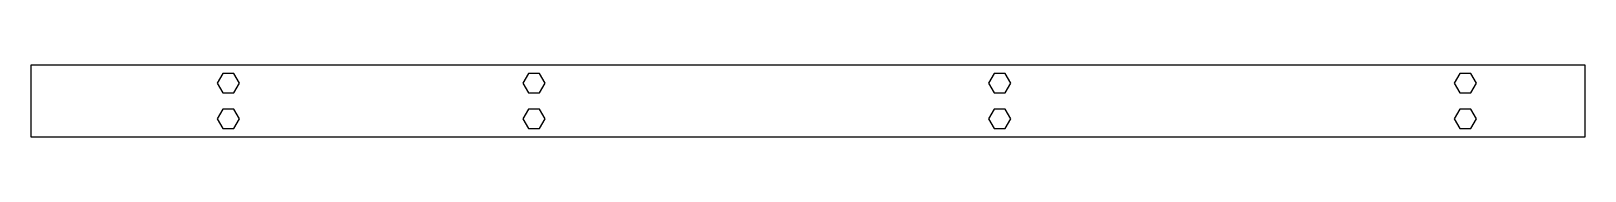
# Model space of a CAD drawing. Header units: millimetres. Extents: x 0 to 434, y 0 to 20.
import ezdxf

# ---------------------------------------------------------------- set-up
doc = ezdxf.new("R2010")
doc.units = ezdxf.units.MM
doc.layers.add('CUT', color=1, linetype='Continuous')

msp = doc.modelspace()

# ---------------------------------------------------------------- linework, layer by layer
at = {"layer": 'CUT'}
for points in [[(-0.075, -0.075), (-0.075, 20.075), (433.675, 20.075), (433.675, -0.075)], [(58.0888, 15), (56.5444, 17.675), (53.4556, 17.675), (51.9112, 15), (53.4556, 12.325), (56.5444, 12.325)], [(143.3888, 15), (141.8444, 17.675), (138.7556, 17.675), (137.2112, 15), (138.7556, 12.325), (141.8444, 12.325)], [(273.3888, 15), (271.8444, 17.675), (268.7556, 17.675), (267.2112, 15), (268.7556, 12.325), (271.8444, 12.325)], [(403.3888, 15), (401.8444, 17.675), (398.7556, 17.675), (397.2112, 15), (398.7556, 12.325), (401.8444, 12.325)], [(58.0888, 5), (56.5444, 7.675), (53.4556, 7.675), (51.9112, 5), (53.4556, 2.325), (56.5444, 2.325)], [(143.3888, 5), (141.8444, 7.675), (138.7556, 7.675), (137.2112, 5), (138.7556, 2.325), (141.8444, 2.325)], [(273.3888, 5), (271.8444, 7.675), (268.7556, 7.675), (267.2112, 5), (268.7556, 2.325), (271.8444, 2.325)], [(403.3888, 5), (401.8444, 7.675), (398.7556, 7.675), (397.2112, 5), (398.7556, 2.325), (401.8444, 2.325)]]:
    msp.add_lwpolyline(points, close=True, dxfattribs=at)

doc.saveas('drawing.dxf')
